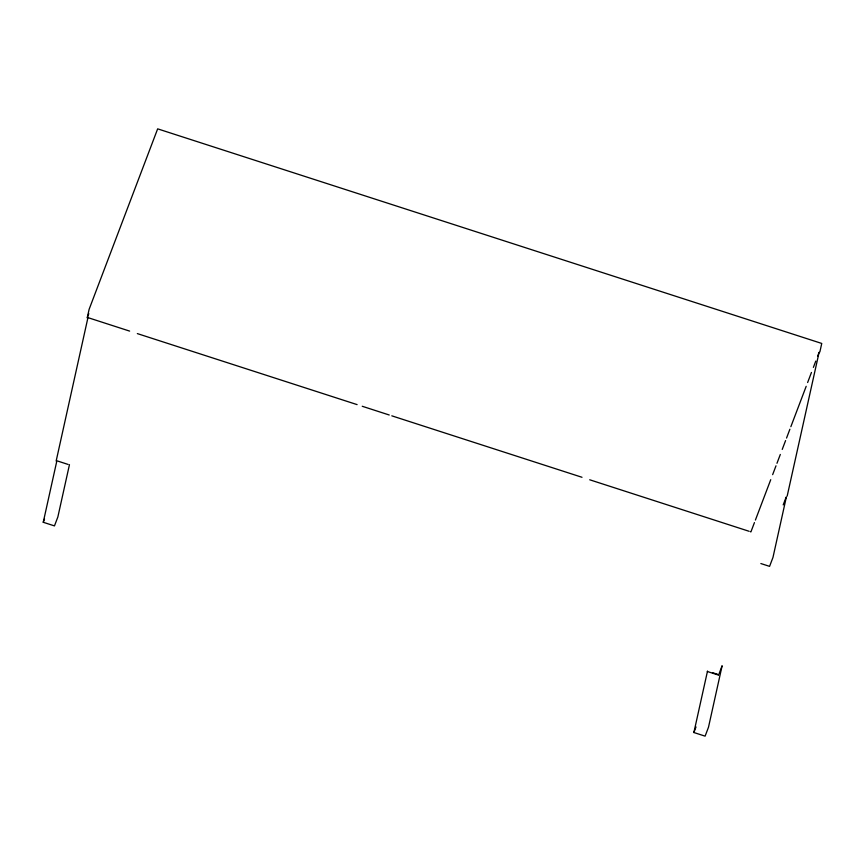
<?xml version="1.0" encoding="UTF-8"?>
<svg xmlns="http://www.w3.org/2000/svg" width="865" height="865" viewBox="0 0 865 865"><rect width="100%" height="100%" fill="white"/><g stroke="black" fill="none" stroke-linecap="round" stroke-linejoin="round"><path stroke-width="1.3" d="M87.214 317.898L89.106 309.356L157.657 128.853L821.75 343.448L819.858 351.99M56.149 461.067L87.949 317.628M69.459 464.646L57.858 516.956L54.463 525.898L43.25 522.276L56.874 460.796L68.097 464.429M719.161 673.565L722.124 665.747L708.5 727.216L705.105 736.147L693.881 732.525L707.516 671.056M786.307 497.267L772.975 557.428L769.58 566.359L760.854 563.548M87.387 317.455L88.814 313.681M43.25 522.276L44.526 518.924M754.442 522.601L750.917 531.878L750.355 531.694M755.404 520.07L770.737 479.697M772.65 474.647L776.002 465.813M776.965 463.294L780.317 454.46M782.23 449.411L785.593 440.577M786.545 438.058L789.896 429.224M790.859 426.704L806.191 386.32M807.629 382.535L811.457 372.447M813.381 367.398L815.771 361.094M817.685 356.045L819.123 352.26L787.161 496.132M693.881 732.525L696.011 726.935M783.203 504.89L786.177 497.072M88.511 317.812L129.631 331.1M137.34 333.598L357.104 404.615M362.24 406.269L389.228 414.995M391.802 415.827L582.004 477.285M589.714 479.783L749.079 531.283M712.501 672.667L718.729 674.678M707.343 671.5L718.566 675.122"/></g></svg>
